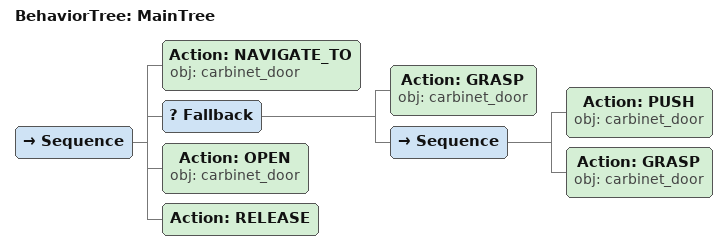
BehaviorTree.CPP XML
<root main_tree_to_execute="MainTree">
  <BehaviorTree ID="MainTree">
    <Sequence>
      <!-- Navigate to carbinet_door -->
      <Action ID="NAVIGATE_TO" obj="carbinet_door" />
      <!-- Fallback: if GRASP carbinet_door fails, try PUSH, FLIP to reposition -->
      <Fallback>
        <!-- Grasp carbinet_door -->
        <Action ID="GRASP" obj="carbinet_door" />
        <Sequence>
          <!-- Push carbinet_door forward toward front edge of table -->
          <Action ID="PUSH" obj="carbinet_door" />
          <!-- Grasp carbinet_door -->
          <Action ID="GRASP" obj="carbinet_door" />
        </Sequence>
      </Fallback>
      <!-- Open carbinet_door -->
      <Action ID="OPEN" obj="carbinet_door" />
      <!-- Release -->
      <Action ID="RELEASE" />
    </Sequence>
  </BehaviorTree>
</root>
